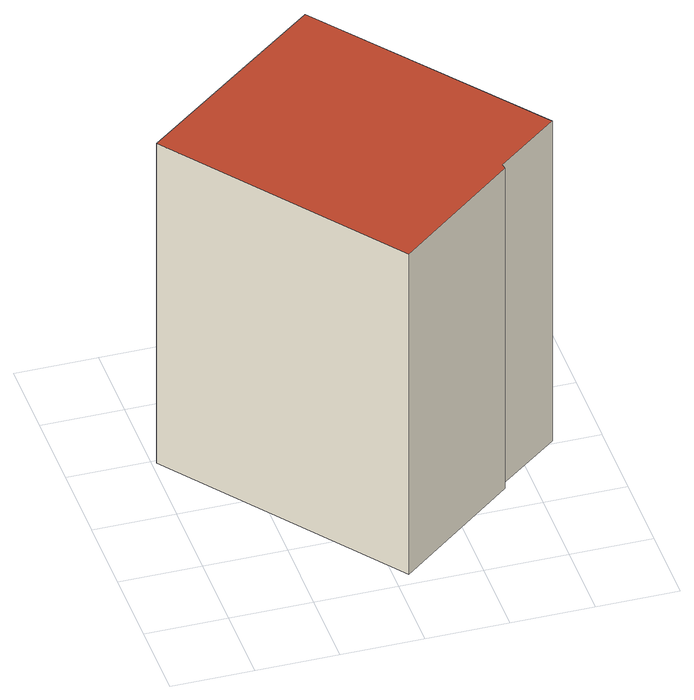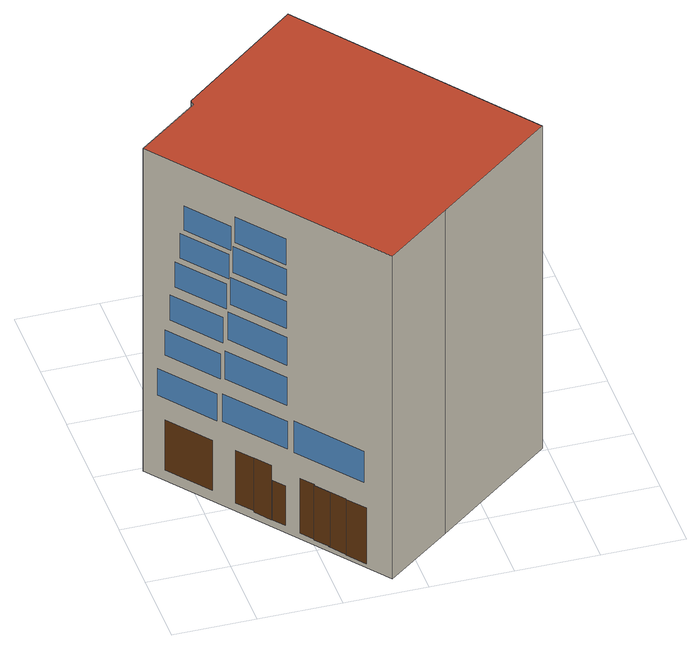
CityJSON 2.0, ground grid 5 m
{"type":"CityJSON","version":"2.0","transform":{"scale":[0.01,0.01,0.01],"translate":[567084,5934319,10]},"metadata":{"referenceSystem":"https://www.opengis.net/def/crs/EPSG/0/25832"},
"CityObjects":{
"building1":{"type":"Building","attributes":{"Gemeindeschluessel":"02100114","Geometrietyp2DReferenz":"3000","function":"31001_2010","roofType":"1000","measuredHeight":22.75,"storeysAboveGround":7},"address":[{"country":"Germany","locality":"Hamburg","thoroughfareNumber":"32","thoroughfareName":"Steindamm"}],"geometry":[{"type":"MultiSurface","lod":"3","boundaries":[[[0,1,2,3]],[[1,4,5,2]],[[6,7,8,9]],[[7,10,11,8]],[[10,0,3,11]],[[12,6,9,13]],[[13,5,4,12],[14,15,16,17],[18,19,20,21],[22,23,24,25],[26,27,28,29],[30,31,32,33],[34,35,36,37],[38,39,40,41],[42,43,44,45],[46,47,48,49],[50,51,52,53],[54,55,56,57],[58,59,60,61],[62,63,64,65,66,67,68,69,70,71,72,73,74,75,76,77],[78,79,80,81],[82,83,84,85],[86,87,88,89],[90,91,92,93],[94,95,96,97]],[[74,98,76,75]],[[72,71,62,99]],[[100,101,64,102]],[[68,67,66,103]],[[79,78,81,80]],[[60,59,58,61]],[[16,15,14,17]],[[20,19,18,21]],[[24,23,22,25]],[[83,82,85,84]],[[27,26,29,28]],[[31,30,33,32]],[[36,35,34,37]],[[40,39,38,41]],[[44,43,42,45]],[[47,46,49,48]],[[88,87,86,89]],[[51,50,53,52]],[[91,90,93,92]],[[56,55,54,57]],[[95,94,97,96]],[[13,9,8,11,3,2,5]],[[4,1,0,10,7,6,12]]],"semantics":{"surfaces":[{"type":"WallSurface"},{"type":"Door"},{"type":"Window"},{"type":"GroundSurface"},{"type":"RoofSurface"}],"values":[0,0,0,0,0,0,0,1,1,1,1,1,1,1,1,2,2,2,2,2,2,2,2,2,2,2,2,2,3,4]}}]}
},
"vertices":[
[25,1479,2303],[768,2056,2303],[768,2056,28],[25,1479,28],[1170,2368,2303],[1170,2368,28],[1828,724,2303],[1833,687,2303],[1833,687,28],[1828,724,28],[1085,89,2303],[1085,89,28],[2215,1024,2303],[2215,1024,28],[1828,1522,87],[1828,1522,457],[1752,1619,457],[1752,1619,87],[2122,1143,103],[2122,1143,457],[1924,1398,457],[1924,1398,103],[2153,1103,608],[2153,1103,795],[1906,1421,795],[1906,1421,608],[1881,1453,816],[1611,1800,816],[1611,1800,622],[1881,1453,622],[2123,1142,1091],[1890,1441,1091],[1890,1441,915],[2123,1142,915],[1872,1465,929],[1872,1465,1126],[1613,1798,1126],[1613,1798,929],[2101,1171,1177],[2101,1171,1355],[1879,1456,1355],[1879,1456,1177],[1860,1480,1213],[1860,1480,1409],[1612,1799,1409],[1612,1799,1213],[2080,1197,1600],[1866,1472,1600],[1866,1472,1425],[2080,1197,1425],[2059,1223,1818],[1855,1486,1818],[1855,1486,1644],[2059,1223,1644],[2043,1245,1853],[2043,1245,2022],[1846,1498,2022],[1846,1498,1853],[1673,1721,77],[1673,1721,356],[1618,1791,356],[1618,1791,77],[1438,2022,60],[1438,2022,65],[1499,1945,65],[1499,1945,69],[1558,1869,69],[1558,1869,455],[1496,1948,455],[1496,1948,448],[1438,2022,448],[1438,2022,449],[1365,2117,449],[1365,2117,447],[1280,2226,447],[1280,2226,55],[1365,2116,55],[1365,2116,60],[1751,1620,457],[1677,1715,457],[1677,1715,76],[1751,1620,76],[1583,1837,841],[1290,2213,841],[1290,2213,619],[1583,1837,619],[1848,1496,1471],[1848,1496,1661],[1614,1797,1661],[1614,1797,1471],[1837,1509,1886],[1615,1795,1886],[1615,1795,1702],[1837,1509,1702],[1830,1519,2101],[1616,1794,2101],[1616,1794,1919],[1830,1519,1919],[1365,2116,447],[1365,2117,60],[1433,2030,448],[1499,1945,448],[1433,2030,65],[1496,1948,69]
]}
